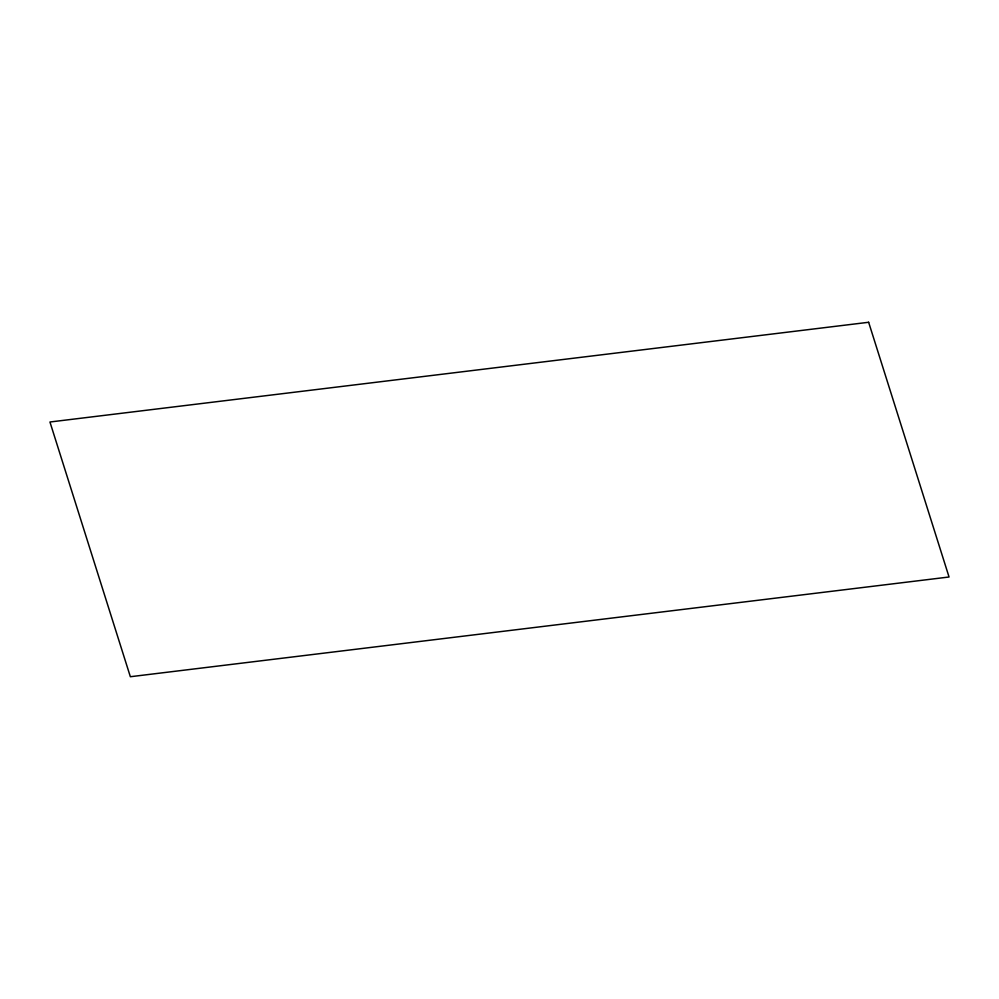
<?xml version="1.0" encoding="UTF-8"?>
<svg xmlns="http://www.w3.org/2000/svg" width="999" height="999" viewBox="0 0 999 999"><rect width="100%" height="100%" fill="white"/><g stroke="black" fill="none" stroke-linecap="round" stroke-linejoin="round"><path stroke-width="1.5" d="M868.643 322.277L49.95 422.003L130.357 676.723L949.05 576.997L868.643 322.277"/></g></svg>
